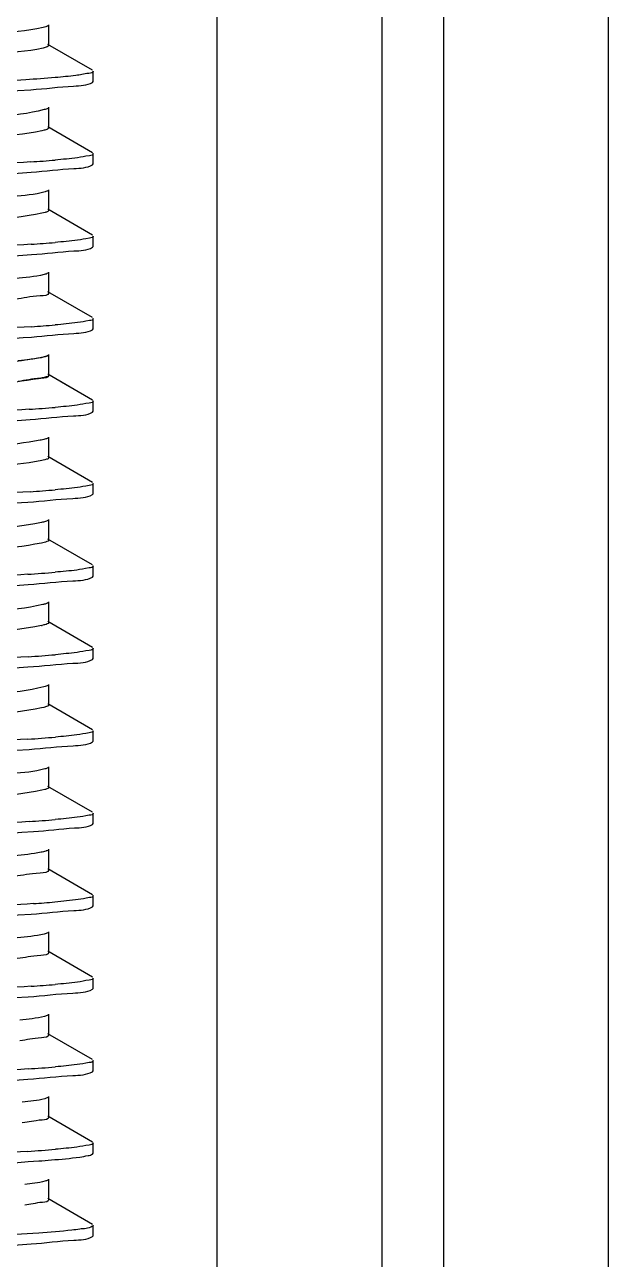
# Model space of a CAD drawing. Extents: x 4995099 to 5303443, y 4627657 to 4889583.
# Drawn here: x 5046031 to 5046241.8, y 4735217.6 to 4735663.4 of the extents above; entities that cross this region are included whole.
import ezdxf

# ---------------------------------------------------------------- set-up
doc = ezdxf.new("R2010")
doc.units = 0
doc.header["$LTSCALE"] = 1000
doc.header["$MEASUREMENT"] = 0
doc.layers.get('0').update_dxf_attribs({"color": 4, "linetype": 'CONTINUOUS'})

msp = doc.modelspace()

# ---------------------------------------------------------------- linework, layer by layer
at = {"linetype": 'Continuous'}
for p, q in [((5046100.42, 4737945.93), (5046100.42, 4732019.65)), ((5046159.95, 4737945.93), (5046159.95, 4732019.65)), ((5046182.28, 4737945.93), (5046182.28, 4732019.65)), ((5046241.81, 4737945.93), (5046241.81, 4732019.65)), ((5046039.66, 4735655.89), (5046039.66, 4735663.33)), ((5046055.49, 4735646.92), (5046039.34, 4735656.27)), ((5046055.77, 4735642.87), (5046055.77, 4735646.59)), ((5046055.77, 4735642.87), (5046055.77, 4735646.59)), ((5046055.49, 4735642.54), (5046055.77, 4735642.87)), ((5046039.66, 4735626.13), (5046039.66, 4735633.57)), ((5046037.99, 4735625.27), (5046037.11, 4735625.07)), ((5046055.49, 4735617.15), (5046039.34, 4735626.5)), ((5046055.77, 4735613.1), (5046055.77, 4735616.83)), ((5046055.77, 4735613.1), (5046055.77, 4735616.83)), ((5046055.49, 4735612.78), (5046055.77, 4735613.1)), ((5046039.66, 4735596.36), (5046039.66, 4735603.8)), ((5046055.49, 4735587.39), (5046039.34, 4735596.74)), ((5046038.34, 4735595.6), (5046037.16, 4735595.32)), ((5046055.49, 4735583.01), (5046055.77, 4735583.34)), ((5046055.77, 4735583.34), (5046055.77, 4735587.06)), ((5046055.77, 4735583.34), (5046055.77, 4735587.06)), ((5046039.66, 4735566.6), (5046039.66, 4735574.04)), ((5046055.49, 4735557.62), (5046039.34, 4735566.97)), ((5046055.77, 4735553.57), (5046055.77, 4735557.29)), ((5046055.77, 4735553.57), (5046055.77, 4735557.29)), ((5046055.49, 4735553.25), (5046055.77, 4735553.57)), ((5046039.66, 4735536.83), (5046039.66, 4735544.27)), ((5046039.66, 4735536.83), (5046039.66, 4735544.27)), ((5046055.49, 4735527.86), (5046039.34, 4735537.21)), ((5046047.18, 4735532.67), (5046039.34, 4735537.21)), ((5046055.77, 4735523.81), (5046055.77, 4735527.53)), ((5046055.77, 4735523.81), (5046055.77, 4735527.53)), ((5046055.49, 4735523.48), (5046055.77, 4735523.81)), ((5046039.66, 4735507.07), (5046039.66, 4735514.51)), ((5046055.49, 4735498.09), (5046039.34, 4735507.44)), ((5046055.49, 4735493.72), (5046055.77, 4735494.04)), ((5046055.77, 4735494.04), (5046055.77, 4735497.76)), ((5046055.77, 4735494.04), (5046055.77, 4735497.76)), ((5046039.66, 4735477.3), (5046039.66, 4735484.74)), ((5046055.49, 4735468.32), (5046039.34, 4735477.68)), ((5046055.77, 4735464.28), (5046055.77, 4735468)), ((5046055.77, 4735464.28), (5046055.77, 4735468)), ((5046055.49, 4735463.95), (5046055.77, 4735464.28)), ((5046039.66, 4735447.53), (5046039.66, 4735454.98)), ((5046055.49, 4735438.56), (5046039.34, 4735447.91)), ((5046055.77, 4735434.51), (5046055.77, 4735438.23)), ((5046055.77, 4735434.51), (5046055.77, 4735438.23)), ((5046055.49, 4735434.19), (5046055.77, 4735434.51)), ((5046039.66, 4735417.77), (5046039.66, 4735425.21)), ((5046037.88, 4735416.88), (5046037.09, 4735416.71)), ((5046055.49, 4735408.79), (5046039.34, 4735418.14)), ((5046055.77, 4735404.75), (5046055.77, 4735408.47)), ((5046055.77, 4735404.75), (5046055.77, 4735408.47)), ((5046055.49, 4735404.42), (5046055.77, 4735404.75)), ((5046039.66, 4735388), (5046039.66, 4735395.44)), ((5046038.24, 4735387.21), (5046037.15, 4735386.95)), ((5046055.49, 4735379.03), (5046039.34, 4735388.38)), ((5046055.77, 4735374.98), (5046055.77, 4735378.7)), ((5046055.77, 4735374.98), (5046055.77, 4735378.7)), ((5046055.49, 4735374.65), (5046055.77, 4735374.98)), ((5046039.66, 4735358.24), (5046039.66, 4735365.68)), ((5046055.49, 4735349.26), (5046039.34, 4735358.61)), ((5046055.77, 4735345.21), (5046055.77, 4735348.93)), ((5046055.77, 4735345.21), (5046055.77, 4735348.93)), ((5046055.49, 4735344.89), (5046055.77, 4735345.21)), ((5046039.66, 4735328.47), (5046039.66, 4735335.91)), ((5046055.49, 4735319.49), (5046039.34, 4735328.85)), ((5046055.77, 4735315.45), (5046055.77, 4735319.17)), ((5046055.77, 4735315.45), (5046055.77, 4735319.17)), ((5046055.49, 4735315.12), (5046055.77, 4735315.45)), ((5046039.66, 4735298.7), (5046039.66, 4735306.15)), ((5046055.49, 4735289.73), (5046039.34, 4735299.08)), ((5046055.77, 4735285.68), (5046055.77, 4735289.4)), ((5046055.77, 4735285.68), (5046055.77, 4735289.4)), ((5046055.49, 4735285.36), (5046055.77, 4735285.68)), ((5046039.66, 4735268.94), (5046039.66, 4735276.38)), ((5046055.49, 4735259.96), (5046039.34, 4735269.31)), ((5046055.77, 4735255.92), (5046055.77, 4735259.64)), ((5046055.77, 4735255.92), (5046055.77, 4735259.64)), ((5046055.49, 4735255.59), (5046055.77, 4735255.92)), ((5046039.66, 4735239.17), (5046039.66, 4735246.61)), ((5046055.49, 4735230.2), (5046039.34, 4735239.55)), ((5046055.77, 4735226.15), (5046055.77, 4735229.87)), ((5046055.77, 4735226.15), (5046055.77, 4735229.87)), ((5046055.49, 4735225.82), (5046055.77, 4735226.15))]:
    msp.add_line(p, q, dxfattribs=at)
for centre, radius, start, end in [((5045999, 4736125.75), 513.03, 273.8243, 274.8053), ((5045999.19, 4736093.59), 510.63, 273.8383, 274.8044), ((5045999.31, 4736062.32), 509.12, 273.8478, 274.803), ((5045998.17, 4736046.81), 523.42, 273.7685, 274.8061), ((5045998.63, 4736011.24), 517.6, 273.7992, 274.806), ((5045997.49, 4735995.92), 532.08, 273.7272, 274.8014), ((5046032.15, 4735470.32), 24.35, 281.4729, 282.6156), ((5045997.71, 4735963.27), 529.2, 273.7391, 274.8053), ((5045997.61, 4735934.84), 530.53, 273.7327, 274.805), ((5045998.15, 4735898.19), 523.63, 273.7674, 274.8061), ((5046000.21, 4735842.6), 497.72, 273.9056, 274.8068), ((5045999.15, 4735826.2), 511.13, 273.8366, 274.8035), ((5045997.69, 4735814.73), 529.48, 273.7377, 274.8053), ((5045997.59, 4735786.24), 530.76, 273.7316, 274.805)]:
    msp.add_arc(centre, radius, start, end, dxfattribs=at)
for points, knots in [([(5046037.6, 4735662.39), (5046031.71, 4735661.02), (5046014.4, 4735660.06), (5045968.48, 4735656.98), (5045928.39, 4735655.57), (5045899.54, 4735654.14)], [0, 0, 0, 0, 0.131194, 0.373535, 1, 1, 1, 1]), ([(5046039.33, 4735662.96), (5046039.12, 4735662.83), (5046038.54, 4735662.62), (5046037.95, 4735662.47), (5046037.6, 4735662.39)], [0, 0, 0, 0, 0.40332, 1, 1, 1, 1]), ([(5046037.6, 4735654.94), (5046031.71, 4735653.58), (5046014.4, 4735652.62), (5045968.48, 4735649.54), (5045928.39, 4735648.13), (5045899.54, 4735646.7)], [0, 0, 0, 0, 0.131194, 0.373535, 1, 1, 1, 1]), ([(5046039.66, 4735655.89), (5046039.66, 4735655.66), (5046038.77, 4735655.22), (5046038.12, 4735655.06), (5046037.6, 4735654.94)], [0, 0, 0, 0, 0.302831, 1, 1, 1, 1]), ([(5046055.77, 4735646.59), (5046055.77, 4735646), (5046052.61, 4735645.68), (5046051.05, 4735645.24), (5046049.47, 4735645.04)], [0, 0, 0, 0, 0.270133, 1, 1, 1, 1]), ([(5046031.35, 4735643.5), (5046022.11, 4735642.9), (5045976.24, 4735640.54), (5045930.35, 4735638.96), (5045893.72, 4735637.4)], [0, 0, 0, 0, 0.201596, 1, 1, 1, 1]), ([(5046033.21, 4735639.91), (5046038.37, 4735640.26), (5046045.6, 4735641.26), (5046053.48, 4735641.39), (5046055.49, 4735642.54)], [0, 0, 0, 0, 0.690375, 1, 1, 1, 1]), ([(5045840.15, 4735630.95), (5045854.24, 4735631.91), (5045918.59, 4735635.01), (5045983.03, 4735636.5), (5046033.21, 4735639.91)], [0, 0, 0, 0, 0.219183, 1, 1, 1, 1]), ([(5046037.99, 4735632.71), (5046026.8, 4735629.84), (5045993.29, 4735629.65), (5045938.6, 4735626.09), (5045882.91, 4735623.07), (5045848.42, 4735622.26), (5045836.3, 4735619.74)], [0, 0, 0, 0, 0.171431, 0.491399, 0.816224, 1, 1, 1, 1]), ([(5046039.33, 4735633.19), (5046039.16, 4735633.09), (5046038.72, 4735632.91), (5046038.26, 4735632.78), (5046037.99, 4735632.71)], [0, 0, 0, 0, 0.414289, 1, 1, 1, 1]), ([(5046037.11, 4735625.07), (5046024.96, 4735622.55), (5045990.41, 4735621.8), (5045934.79, 4735618.3), (5045883.76, 4735616.48), (5045850.85, 4735613.96), (5045839.28, 4735613.1), (5045835.38, 4735612.09)], [0, 0, 0, 0, 0.184068, 0.509201, 0.829117, 0.940109, 1, 1, 1, 1]), ([(5046039.66, 4735626.13), (5046039.66, 4735625.93), (5046038.97, 4735625.52), (5046038.42, 4735625.38), (5046037.99, 4735625.27)], [0, 0, 0, 0, 0.311313, 1, 1, 1, 1]), ([(5046055.77, 4735616.83), (5046055.77, 4735616.29), (5046052.93, 4735615.93), (5046051.5, 4735615.54), (5046050.06, 4735615.35)], [0, 0, 0, 0, 0.271599, 1, 1, 1, 1]), ([(5045840.09, 4735601.18), (5045854.19, 4735602.14), (5045918.62, 4735605.24), (5045983.13, 4735606.73), (5046033.37, 4735610.15)], [0, 0, 0, 0, 0.219191, 1, 1, 1, 1]), ([(5046033.21, 4735613.86), (5046019.11, 4735612.9), (5045954.76, 4735609.81), (5045890.33, 4735608.31), (5045840.15, 4735604.9)], [0, 0, 0, 0, 0.219354, 1, 1, 1, 1]), ([(5046033.37, 4735610.15), (5046038.49, 4735610.5), (5046045.67, 4735611.49), (5046053.49, 4735611.63), (5046055.49, 4735612.78)], [0, 0, 0, 0, 0.690237, 1, 1, 1, 1]), ([(5046038.34, 4735603.04), (5046034.62, 4735601.97), (5046023.28, 4735601.18), (5045990.65, 4735598.57), (5045939.51, 4735596.8), (5045883.56, 4735593.28), (5045848.68, 4735592.51), (5045836.38, 4735589.99)], [0, 0, 0, 0, 0.057446, 0.166902, 0.486553, 0.813832, 1, 1, 1, 1]), ([(5046039.33, 4735603.43), (5046039.2, 4735603.35), (5046038.88, 4735603.21), (5046038.54, 4735603.1), (5046038.34, 4735603.04)], [0, 0, 0, 0, 0.426856, 1, 1, 1, 1]), ([(5046037.16, 4735595.32), (5046025.18, 4735592.8), (5045991, 4735592.01), (5045935.68, 4735588.93), (5045880.89, 4735585.59), (5045847.24, 4735585.1), (5045835.76, 4735582.42)], [0, 0, 0, 0, 0.181951, 0.50465, 0.824728, 1, 1, 1, 1]), ([(5046039.66, 4735596.36), (5046039.66, 4735596.19), (5046039.14, 4735595.83), (5046038.68, 4735595.7), (5046038.34, 4735595.6)], [0, 0, 0, 0, 0.321911, 1, 1, 1, 1]), ([(5046033.37, 4735584.11), (5046019.27, 4735583.15), (5045954.84, 4735580.04), (5045890.34, 4735578.55), (5045840.09, 4735575.13)], [0, 0, 0, 0, 0.2191, 1, 1, 1, 1]), ([(5046055.77, 4735587.06), (5046055.77, 4735586.52), (5046052.94, 4735586.16), (5046051.5, 4735585.77), (5046050.07, 4735585.59)], [0, 0, 0, 0, 0.271629, 1, 1, 1, 1]), ([(5045839.94, 4735571.4), (5045854.05, 4735572.37), (5045918.56, 4735575.47), (5045983.15, 4735576.96), (5046033.48, 4735580.39)], [0, 0, 0, 0, 0.218987, 1, 1, 1, 1]), ([(5046033.48, 4735580.39), (5046038.57, 4735580.74), (5046045.71, 4735581.73), (5046053.5, 4735581.87), (5046055.49, 4735583.01)], [0, 0, 0, 0, 0.69014, 1, 1, 1, 1]), ([(5046039.33, 4735573.66), (5046038.92, 4735573.42), (5046035.03, 4735572.39), (5046031.1, 4735572.06), (5046027.64, 4735571.72)], [0, 0, 0, 0, 0.122149, 1, 1, 1, 1]), ([(5046039.66, 4735566.6), (5046039.66, 4735565.51), (5046033.45, 4735565.5), (5046030.64, 4735564.58), (5046027.64, 4735564.28)], [0, 0, 0, 0, 0.265061, 1, 1, 1, 1]), ([(5046055.77, 4735557.29), (5046055.77, 4735556.75), (5046052.93, 4735556.4), (5046051.49, 4735556.01), (5046050.06, 4735555.82)], [0, 0, 0, 0, 0.271603, 1, 1, 1, 1]), ([(5046033.48, 4735554.35), (5046019.36, 4735553.38), (5045954.85, 4735550.27), (5045890.26, 4735548.79), (5045839.94, 4735545.36)], [0, 0, 0, 0, 0.219015, 1, 1, 1, 1]), ([(5046033.42, 4735550.62), (5046038.53, 4735550.97), (5046045.69, 4735551.96), (5046053.5, 4735552.1), (5046055.49, 4735553.25)], [0, 0, 0, 0, 0.690177, 1, 1, 1, 1]), ([(5045902.78, 4735544.76), (5045914.89, 4735545.27), (5045958.45, 4735547.04), (5046002.03, 4735548.48), (5046033.42, 4735550.62)], [0, 0, 0, 0, 0.278136, 1, 1, 1, 1]), ([(5046039.34, 4735543.89), (5046038.94, 4735543.67), (5046035.38, 4735542.69), (5046031.76, 4735542.38), (5046028.59, 4735542.05)], [0, 0, 0, 0, 0.124256, 1, 1, 1, 1]), ([(5046039.33, 4735543.9), (5046038.96, 4735543.68), (5046037.84, 4735543.36), (5046036.72, 4735543.13), (5046036.02, 4735543.01)], [0, 0, 0, 0, 0.375581, 1, 1, 1, 1]), ([(5046036.02, 4735543.01), (5046025.01, 4735541.09), (5045994.71, 4735539.87), (5045944.52, 4735537.09), (5045891.45, 4735534.7), (5045857.4, 4735532.97), (5045843.52, 4735531.47)], [0, 0, 0, 0, 0.173733, 0.470057, 0.78285, 1, 1, 1, 1]), ([(5046036.02, 4735535.57), (5046025.01, 4735533.65), (5045994.71, 4735532.42), (5045944.52, 4735529.64), (5045891.45, 4735527.26), (5045857.4, 4735525.53), (5045843.52, 4735524.03)], [0, 0, 0, 0, 0.173733, 0.470057, 0.78285, 1, 1, 1, 1]), ([(5046039.66, 4735536.83), (5046039.66, 4735535.82), (5046033.96, 4735535.73), (5046031.36, 4735534.89), (5046028.59, 4735534.61)], [0, 0, 0, 0, 0.265734, 1, 1, 1, 1]), ([(5046039.66, 4735536.83), (5046039.66, 4735536.46), (5046037.95, 4735535.97), (5046036.93, 4735535.73), (5046036.02, 4735535.57)], [0, 0, 0, 0, 0.284681, 1, 1, 1, 1]), ([(5046055.77, 4735527.53), (5046055.77, 4735526.98), (5046052.88, 4735526.63), (5046051.42, 4735526.23), (5046049.96, 4735526.04)], [0, 0, 0, 0, 0.271295, 1, 1, 1, 1]), ([(5046032.57, 4735524.52), (5046018.44, 4735523.57), (5045954.29, 4735520.49), (5045890.06, 4735519), (5045840.12, 4735515.61)], [0, 0, 0, 0, 0.220579, 1, 1, 1, 1]), ([(5045840.16, 4735511.89), (5045854.21, 4735512.84), (5045918.47, 4735515.94), (5045982.8, 4735517.44), (5046032.93, 4735520.83)], [0, 0, 0, 0, 0.218972, 1, 1, 1, 1]), ([(5046032.93, 4735520.83), (5046038.15, 4735521.18), (5046045.47, 4735522.19), (5046053.45, 4735522.32), (5046055.49, 4735523.48)], [0, 0, 0, 0, 0.690613, 1, 1, 1, 1]), ([(5046036.54, 4735513.34), (5046025.91, 4735511.34), (5045996.08, 4735510.23), (5045946.34, 4735507.37), (5045893.03, 4735505.03), (5045858.6, 4735503.27), (5045844.42, 4735501.8)], [0, 0, 0, 0, 0.168631, 0.463014, 0.777741, 1, 1, 1, 1]), ([(5046039.33, 4735514.13), (5046039.01, 4735513.94), (5046038.07, 4735513.65), (5046037.13, 4735513.45), (5046036.54, 4735513.34)], [0, 0, 0, 0, 0.382833, 1, 1, 1, 1]), ([(5046036.54, 4735505.9), (5046025.91, 4735503.89), (5045996.08, 4735502.79), (5045946.34, 4735499.93), (5045893.03, 4735497.59), (5045858.6, 4735495.83), (5045844.42, 4735494.36)], [0, 0, 0, 0, 0.168631, 0.463014, 0.777741, 1, 1, 1, 1]), ([(5046039.66, 4735507.07), (5046039.66, 4735506.74), (5046038.23, 4735506.25), (5046037.33, 4735506.05), (5046036.54, 4735505.9)], [0, 0, 0, 0, 0.288971, 1, 1, 1, 1]), ([(5046032.93, 4735494.78), (5046018.82, 4735493.83), (5045954.56, 4735490.74), (5045890.23, 4735489.25), (5045840.16, 4735485.84)], [0, 0, 0, 0, 0.219886, 1, 1, 1, 1]), ([(5046055.77, 4735497.76), (5046055.77, 4735497.22), (5046052.91, 4735496.87), (5046051.47, 4735496.47), (5046050.03, 4735496.29)], [0, 0, 0, 0, 0.27148, 1, 1, 1, 1]), ([(5045931.03, 4735486.38), (5045940.67, 4735486.76), (5045974.36, 4735488.12), (5046008.06, 4735489.41), (5046032.08, 4735491)], [0, 0, 0, 0, 0.286007, 1, 1, 1, 1]), ([(5046032.08, 4735491), (5046037.51, 4735491.36), (5046045.1, 4735492.41), (5046053.38, 4735492.51), (5046055.49, 4735493.72)], [0, 0, 0, 0, 0.691254, 1, 1, 1, 1]), ([(5046037.03, 4735483.67), (5046024.52, 4735481.11), (5045989.13, 4735480.37), (5045954.16, 4735478.1), (5045931.8, 4735477.07)], [0, 0, 0, 0, 0.363233, 1, 1, 1, 1]), ([(5046039.33, 4735484.36), (5046039.06, 4735484.21), (5046038.29, 4735483.95), (5046037.51, 4735483.77), (5046037.03, 4735483.67)], [0, 0, 0, 0, 0.391017, 1, 1, 1, 1]), ([(5046037.03, 4735476.23), (5046024.52, 4735473.66), (5045989.13, 4735472.93), (5045954.16, 4735470.66), (5045931.8, 4735469.63)], [0, 0, 0, 0, 0.363233, 1, 1, 1, 1]), ([(5046039.66, 4735477.3), (5046039.66, 4735477.02), (5046038.48, 4735476.54), (5046037.69, 4735476.36), (5046037.03, 4735476.23)], [0, 0, 0, 0, 0.294214, 1, 1, 1, 1]), ([(5046055.77, 4735468), (5046055.77, 4735467.43), (5046052.77, 4735467.09), (5046051.27, 4735466.68), (5046049.76, 4735466.49)], [0, 0, 0, 0, 0.270823, 1, 1, 1, 1]), ([(5046032.08, 4735464.96), (5046025.4, 4735464.51), (5045991.73, 4735462.66), (5045958.03, 4735461.41), (5045931.03, 4735460.33)], [0, 0, 0, 0, 0.198662, 1, 1, 1, 1]), ([(5046032.22, 4735461.25), (5046037.61, 4735461.61), (5046045.16, 4735462.65), (5046053.39, 4735462.75), (5046055.49, 4735463.95)], [0, 0, 0, 0, 0.691163, 1, 1, 1, 1]), ([(5045840.91, 4735452.41), (5045854.91, 4735453.34), (5045918.68, 4735456.41), (5045982.53, 4735457.94), (5046032.22, 4735461.25)], [0, 0, 0, 0, 0.219814, 1, 1, 1, 1]), ([(5046037.47, 4735454), (5046025.85, 4735451.39), (5045980.63, 4735450.47), (5045921.62, 4735447.04), (5045866.47, 4735443.82), (5045844.02, 4735442.77), (5045836.25, 4735441.14)], [0, 0, 0, 0, 0.177164, 0.667524, 0.881863, 1, 1, 1, 1]), ([(5046039.33, 4735454.6), (5046039.11, 4735454.47), (5046038.49, 4735454.24), (5046037.85, 4735454.08), (5046037.47, 4735454)], [0, 0, 0, 0, 0.400253, 1, 1, 1, 1]), ([(5046037, 4735446.45), (5046024.6, 4735443.93), (5045989.56, 4735443.15), (5045933.44, 4735439.63), (5045882.26, 4735437.89), (5045849.79, 4735435.22), (5045838.56, 4735434.48), (5045834.93, 4735433.37)], [0, 0, 0, 0, 0.187313, 0.515693, 0.835167, 0.943815, 1, 1, 1, 1]), ([(5046039.66, 4735447.53), (5046039.66, 4735447.29), (5046038.71, 4735446.84), (5046038.03, 4735446.68), (5046037.47, 4735446.56)], [0, 0, 0, 0, 0.300595, 1, 1, 1, 1]), ([(5046055.77, 4735438.23), (5046055.77, 4735437.68), (5046052.84, 4735437.33), (5046051.36, 4735436.93), (5046049.88, 4735436.74)], [0, 0, 0, 0, 0.271089, 1, 1, 1, 1]), ([(5046032.22, 4735435.2), (5046018.18, 4735434.27), (5045954.4, 4735431.21), (5045890.56, 4735429.69), (5045840.91, 4735426.36)], [0, 0, 0, 0, 0.220557, 1, 1, 1, 1]), ([(5046032.15, 4735431.48), (5046037.56, 4735431.84), (5046045.13, 4735432.88), (5046053.39, 4735432.98), (5046055.49, 4735434.19)], [0, 0, 0, 0, 0.69122, 1, 1, 1, 1]), ([(5045839.99, 4735422.58), (5045853.94, 4735423.53), (5045917.99, 4735426.62), (5045982.12, 4735428.15), (5046032.15, 4735431.48)], [0, 0, 0, 0, 0.218031, 1, 1, 1, 1]), ([(5046037.88, 4735424.33), (5046026.58, 4735421.52), (5045993.02, 4735421.22), (5045938.29, 4735417.74), (5045882.73, 4735414.7), (5045848.35, 4735413.9), (5045836.28, 4735411.38)], [0, 0, 0, 0, 0.172802, 0.492825, 0.816897, 1, 1, 1, 1]), ([(5046039.33, 4735424.83), (5046039.15, 4735424.73), (5046038.67, 4735424.54), (5046038.17, 4735424.4), (5046037.88, 4735424.33)], [0, 0, 0, 0, 0.410783, 1, 1, 1, 1]), ([(5046037.09, 4735416.71), (5046024.88, 4735414.18), (5045990.22, 4735413.43), (5045934.48, 4735409.93), (5045883.41, 4735408.12), (5045850.6, 4735405.57), (5045839.11, 4735404.73), (5045835.27, 4735403.7)], [0, 0, 0, 0, 0.184784, 0.510672, 0.830509, 0.940967, 1, 1, 1, 1]), ([(5046039.66, 4735417.77), (5046039.66, 4735417.56), (5046038.91, 4735417.14), (5046038.33, 4735417), (5046037.88, 4735416.88)], [0, 0, 0, 0, 0.308524, 1, 1, 1, 1]), ([(5046032.15, 4735405.43), (5046017.98, 4735404.49), (5045953.93, 4735401.42), (5045889.79, 4735399.93), (5045839.99, 4735396.53)], [0, 0, 0, 0, 0.221461, 1, 1, 1, 1]), ([(5046055.77, 4735408.47), (5046055.77, 4735407.91), (5046052.83, 4735407.56), (5046051.35, 4735407.16), (5046049.86, 4735406.97)], [0, 0, 0, 0, 0.271033, 1, 1, 1, 1]), ([(5045840.12, 4735392.82), (5045854.12, 4735393.77), (5045918.27, 4735396.86), (5045982.49, 4735398.38), (5046032.56, 4735401.74)], [0, 0, 0, 0, 0.218602, 1, 1, 1, 1]), ([(5046032.56, 4735401.74), (5046037.87, 4735402.09), (5046045.31, 4735403.12), (5046053.42, 4735403.23), (5046055.49, 4735404.42)], [0, 0, 0, 0, 0.690907, 1, 1, 1, 1]), ([(5046038.24, 4735394.66), (5046034.45, 4735393.6), (5046023.03, 4735392.78), (5045990.3, 4735390.21), (5045939.2, 4735388.42), (5045883.36, 4735384.91), (5045848.6, 4735384.15), (5045836.35, 4735381.63)], [0, 0, 0, 0, 0.058314, 0.16832, 0.488078, 0.814598, 1, 1, 1, 1]), ([(5046039.33, 4735395.07), (5046039.19, 4735394.98), (5046038.83, 4735394.83), (5046038.46, 4735394.72), (5046038.24, 4735394.66)], [0, 0, 0, 0, 0.422831, 1, 1, 1, 1]), ([(5046039.66, 4735388), (5046039.66, 4735387.83), (5046039.09, 4735387.44), (5046038.6, 4735387.31), (5046038.24, 4735387.21)], [0, 0, 0, 0, 0.318416, 1, 1, 1, 1]), ([(5046037.15, 4735386.95), (5046025.12, 4735384.44), (5045990.83, 4735383.64), (5045935.38, 4735380.58), (5045880.62, 4735377.17), (5045847.02, 4735376.78), (5045835.64, 4735374.03)], [0, 0, 0, 0, 0.182564, 0.506012, 0.826068, 1, 1, 1, 1]), ([(5046055.77, 4735378.7), (5046055.77, 4735378.15), (5046052.88, 4735377.8), (5046051.42, 4735377.4), (5046049.96, 4735377.21)], [0, 0, 0, 0, 0.271288, 1, 1, 1, 1]), ([(5046032.56, 4735375.69), (5046018.43, 4735374.74), (5045954.28, 4735371.66), (5045890.05, 4735370.17), (5045840.12, 4735366.78)], [0, 0, 0, 0, 0.220602, 1, 1, 1, 1]), ([(5046034.11, 4735372.08), (5046039.06, 4735372.42), (5046046, 4735373.38), (5046053.55, 4735373.54), (5046055.49, 4735374.65)], [0, 0, 0, 0, 0.689629, 1, 1, 1, 1]), ([(5045940.6, 4735367.69), (5045949.66, 4735368.05), (5045980.84, 4735369.33), (5046012.03, 4735370.55), (5046034.11, 4735372.08)], [0, 0, 0, 0, 0.290468, 1, 1, 1, 1]), ([(5046038.56, 4735364.98), (5046038.01, 4735364.81), (5046034.3, 4735364), (5046030.53, 4735363.65), (5046027.34, 4735363.34)], [0, 0, 0, 0, 0.153321, 1, 1, 1, 1]), ([(5046039.33, 4735365.3), (5046039.23, 4735365.24), (5046038.97, 4735365.12), (5046038.71, 4735365.03), (5046038.56, 4735364.98)], [0, 0, 0, 0, 0.43669, 1, 1, 1, 1]), ([(5046039.66, 4735358.24), (5046039.66, 4735357.12), (5046033.29, 4735357.14), (5046030.42, 4735356.19), (5046027.34, 4735355.89)], [0, 0, 0, 0, 0.264851, 1, 1, 1, 1]), ([(5046055.77, 4735348.93), (5046055.77, 4735348.42), (5046053.07, 4735348.05), (5046051.69, 4735347.68), (5046050.32, 4735347.5)], [0, 0, 0, 0, 0.272355, 1, 1, 1, 1]), ([(5046034.11, 4735346.03), (5046028.02, 4735345.61), (5045996.86, 4735343.83), (5045965.68, 4735342.65), (5045940.6, 4735341.65)], [0, 0, 0, 0, 0.195815, 1, 1, 1, 1]), ([(5046033.35, 4735342.26), (5046038.47, 4735342.61), (5046045.66, 4735343.6), (5046053.49, 4735343.74), (5046055.49, 4735344.89)], [0, 0, 0, 0, 0.690247, 1, 1, 1, 1]), ([(5045841.04, 4735333.35), (5045855.19, 4735334.3), (5045919.29, 4735337.37), (5045983.47, 4735338.86), (5046033.35, 4735342.26)], [0, 0, 0, 0, 0.220973, 1, 1, 1, 1]), ([(5046039.34, 4735335.53), (5046038.94, 4735335.3), (5046035.28, 4735334.31), (5046031.56, 4735333.99), (5046028.3, 4735333.67)], [0, 0, 0, 0, 0.12359, 1, 1, 1, 1]), ([(5046039.66, 4735328.47), (5046039.66, 4735327.44), (5046033.81, 4735327.37), (5046031.14, 4735326.51), (5046028.3, 4735326.22)], [0, 0, 0, 0, 0.265506, 1, 1, 1, 1]), ([(5046033.35, 4735316.21), (5046019.37, 4735315.26), (5045955.27, 4735312.17), (5045891.09, 4735310.65), (5045841.04, 4735307.31)], [0, 0, 0, 0, 0.218362, 1, 1, 1, 1]), ([(5046055.77, 4735319.17), (5046055.77, 4735318.63), (5046052.92, 4735318.27), (5046051.48, 4735317.88), (5046050.04, 4735317.69)], [0, 0, 0, 0, 0.271556, 1, 1, 1, 1]), ([(5045840.89, 4735303.58), (5045854.89, 4735304.51), (5045918.66, 4735307.58), (5045982.51, 4735309.1), (5046032.21, 4735312.42)], [0, 0, 0, 0, 0.219771, 1, 1, 1, 1]), ([(5046032.21, 4735312.42), (5046037.6, 4735312.77), (5046045.15, 4735313.82), (5046053.39, 4735313.92), (5046055.49, 4735315.12)], [0, 0, 0, 0, 0.691176, 1, 1, 1, 1]), ([(5046039.34, 4735305.77), (5046038.96, 4735305.55), (5046035.62, 4735304.61), (5046032.21, 4735304.31), (5046029.23, 4735303.99)], [0, 0, 0, 0, 0.125811, 1, 1, 1, 1]), ([(5046039.66, 4735298.7), (5046039.66, 4735297.75), (5046034.31, 4735297.6), (5046031.84, 4735296.83), (5046029.23, 4735296.55)], [0, 0, 0, 0, 0.266267, 1, 1, 1, 1]), ([(5046055.77, 4735289.4), (5046055.77, 4735288.85), (5046052.84, 4735288.5), (5046051.36, 4735288.09), (5046049.88, 4735287.91)], [0, 0, 0, 0, 0.271076, 1, 1, 1, 1]), ([(5046032.21, 4735286.37), (5046018.16, 4735285.43), (5045954.39, 4735282.38), (5045890.54, 4735280.86), (5045840.89, 4735277.53)], [0, 0, 0, 0, 0.2206, 1, 1, 1, 1]), ([(5046032.13, 4735282.64), (5046037.55, 4735283), (5046045.12, 4735284.05), (5046053.39, 4735284.15), (5046055.49, 4735285.36)], [0, 0, 0, 0, 0.69123, 1, 1, 1, 1]), ([(5045839.99, 4735273.75), (5045853.93, 4735274.7), (5045917.98, 4735277.79), (5045982.1, 4735279.32), (5046032.13, 4735282.64)], [0, 0, 0, 0, 0.218012, 1, 1, 1, 1]), ([(5046039.34, 4735276), (5046038.99, 4735275.8), (5046035.95, 4735274.91), (5046032.83, 4735274.62), (5046030.12, 4735274.32)], [0, 0, 0, 0, 0.128207, 1, 1, 1, 1]), ([(5046039.66, 4735268.94), (5046039.67, 4735268.06), (5046034.79, 4735267.84), (5046032.51, 4735267.14), (5046030.12, 4735266.88)], [0, 0, 0, 0, 0.267184, 1, 1, 1, 1]), ([(5046055.77, 4735259.64), (5046055.77, 4735259.08), (5046052.83, 4735258.73), (5046051.34, 4735258.33), (5046049.86, 4735258.14)], [0, 0, 0, 0, 0.271024, 1, 1, 1, 1]), ([(5046032.13, 4735256.6), (5046017.96, 4735255.66), (5045953.91, 4735252.59), (5045889.79, 4735251.1), (5045839.99, 4735247.7)], [0, 0, 0, 0, 0.221489, 1, 1, 1, 1]), ([(5046036.05, 4735253.15), (5046037.57, 4735253.26), (5046042.51, 4735253.64), (5046047.46, 4735254.07), (5046050.85, 4735254.55)], [0, 0, 0, 0, 0.308238, 1, 1, 1, 1]), ([(5046050.85, 4735254.55), (5046051.86, 4735254.69), (5046053.41, 4735254.96), (5046055, 4735255.31), (5046055.49, 4735255.59)], [0, 0, 0, 0, 0.643888, 1, 1, 1, 1]), ([(5045950.15, 4735249.01), (5045958.59, 4735249.35), (5045987.23, 4735250.53), (5046015.88, 4735251.69), (5046036.05, 4735253.15)], [0, 0, 0, 0, 0.294536, 1, 1, 1, 1]), ([(5046039.34, 4735246.24), (5046039.01, 4735246.05), (5046036.26, 4735245.21), (5046033.43, 4735244.93), (5046030.97, 4735244.65)], [0, 0, 0, 0, 0.130748, 1, 1, 1, 1]), ([(5046039.66, 4735239.17), (5046039.67, 4735238.37), (5046035.25, 4735238.08), (5046033.15, 4735237.46), (5046030.97, 4735237.21)], [0, 0, 0, 0, 0.268221, 1, 1, 1, 1]), ([(5046036.05, 4735227.1), (5046030.52, 4735226.71), (5046001.91, 4735225), (5045973.26, 4735223.89), (5045950.15, 4735222.96)], [0, 0, 0, 0, 0.19327, 1, 1, 1, 1]), ([(5046050.85, 4735228.5), (5046049.92, 4735228.37), (5046044.99, 4735227.78), (5046040.05, 4735227.39), (5046036.05, 4735227.1)], [0, 0, 0, 0, 0.190506, 1, 1, 1, 1]), ([(5046055.77, 4735229.87), (5046055.77, 4735229.72), (5046054.02, 4735228.61), (5046052.41, 4735228.72), (5046050.85, 4735228.5)], [0, 0, 0, 0, 0.08898, 1, 1, 1, 1]), ([(5045840.64, 4735214.26), (5045854.76, 4735215.21), (5045918.97, 4735218.3), (5045983.26, 4735219.79), (5046033.27, 4735223.19)], [0, 0, 0, 0, 0.220168, 1, 1, 1, 1]), ([(5046033.27, 4735223.19), (5046038.41, 4735223.54), (5046045.62, 4735224.54), (5046053.48, 4735224.67), (5046055.49, 4735225.82)], [0, 0, 0, 0, 0.69031, 1, 1, 1, 1])]:
    msp.add_open_spline(points, degree=3, knots=knots, dxfattribs=at)
for points in [[(5046042.03, 4735644.29), (5046038.48, 4735643.99), (5046034.91, 4735643.74), (5046031.35, 4735643.5)], [(5046049.47, 4735645.04), (5046047, 4735644.74), (5046044.52, 4735644.5), (5046042.03, 4735644.29)], [(5046050.06, 4735615.35), (5046047.38, 4735615), (5046044.67, 4735614.75), (5046041.97, 4735614.52)], [(5046050.07, 4735585.59), (5046047.37, 4735585.24), (5046044.67, 4735584.99), (5046041.96, 4735584.75)], [(5046050.06, 4735555.82), (5046047.36, 4735555.47), (5046044.65, 4735555.22), (5046041.94, 4735554.99)], [(5046049.96, 4735526.04), (5046047.32, 4735525.7), (5046044.67, 4735525.46), (5046042.02, 4735525.23)], [(5046050.03, 4735496.29), (5046047.36, 4735495.94), (5046044.68, 4735495.69), (5046042, 4735495.46)], [(5046049.76, 4735466.49), (5046047.19, 4735466.16), (5046044.61, 4735465.92), (5046042.03, 4735465.7)], [(5046049.88, 4735436.74), (5046047.28, 4735436.4), (5046044.66, 4735436.16), (5046042.05, 4735435.93)], [(5046049.86, 4735406.97), (5046047.27, 4735406.63), (5046044.66, 4735406.39), (5046042.05, 4735406.17)], [(5046049.96, 4735377.21), (5046047.32, 4735376.87), (5046044.67, 4735376.63), (5046042.03, 4735376.4)], [(5046050.32, 4735347.5), (5046047.53, 4735347.12), (5046044.72, 4735346.86), (5046041.92, 4735346.63)], [(5046050.04, 4735317.69), (5046047.35, 4735317.34), (5046044.65, 4735317.09), (5046041.95, 4735316.86)], [(5046049.88, 4735287.91), (5046047.28, 4735287.57), (5046044.66, 4735287.33), (5046042.05, 4735287.1)], [(5046049.86, 4735258.14), (5046047.26, 4735257.8), (5046044.66, 4735257.56), (5046042.05, 4735257.34)]]:
    msp.add_open_spline(points, degree=3, dxfattribs=at)

doc.saveas('drawing.dxf')
